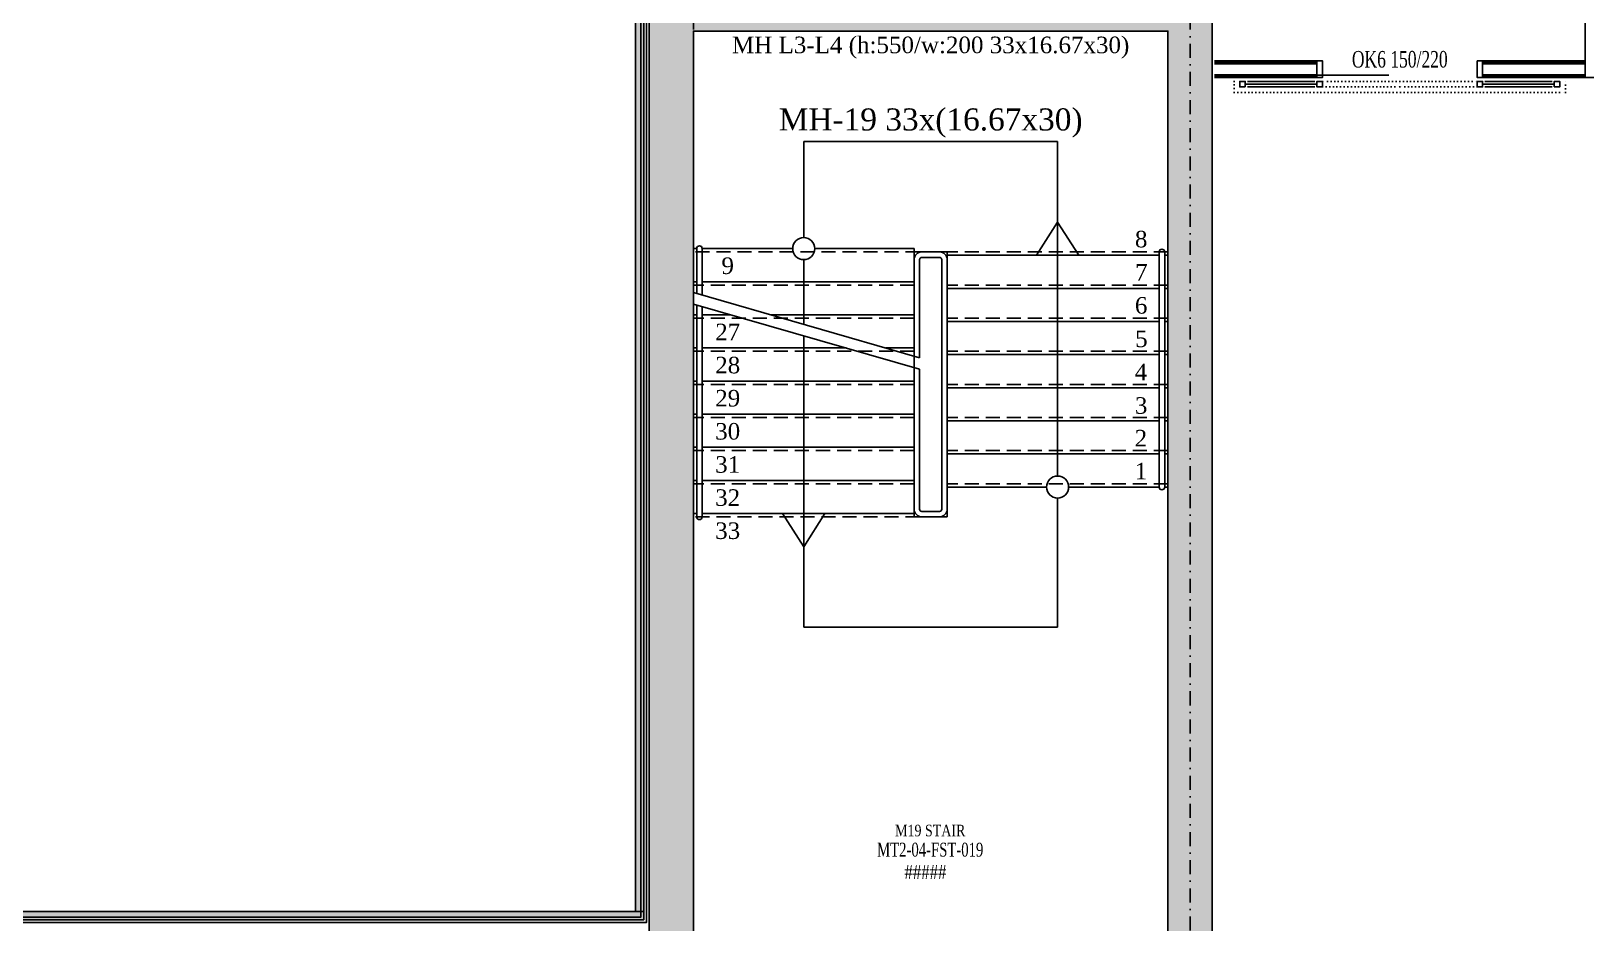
# Model space of a CAD drawing. Header units: inches. Extents: x -772 to 6765, y -813 to 4093.
# Drawn here: x 3650 to 5059, y 1742 to 2550 of the extents above; entities that cross this region are included whole.
import ezdxf
from ezdxf.enums import TextEntityAlignment as Align

# ---------------------------------------------------------------- set-up
doc = ezdxf.new("R2010")
doc.units = ezdxf.units.IN
doc.header["$MEASUREMENT"] = 0
doc.set_wipeout_variables(frame=1)
for name, pattern in [('DASHDOT', [25.4, 12.7, -6.35, 0, -6.35]), ('DOT2', [3.175, 0, -3.175]), ('HIDDENX2', [19.05, 12.7, -6.35])]:
    doc.linetypes.add(name, pattern=pattern)
for name, color, linetype in [('FHM_BEYAZ ALÇIPAN', 7, 'Continuous'), ('FHM_WAL_Siva', 30, 'Continuous'), ('H_GAP_Cam', 153, 'Continuous'), ('H_GAP_Kapi_', 120, 'Continuous'), ('H_GAP_KapiIzdusum', 8, 'DOT2'), ('H_GAP_PozKapi', 9, 'Continuous'), ('H_GAP_WipeoutKapi', 255, 'DOT2'), ('H_GEN_Greyscale1', 251, 'Continuous'), ('H_GEN_YalitimIsi', 32, 'BATTING'), ('H_ROM_MahalEng', 61, 'Continuous'), ('H_ROM_MahalNumarasi', 61, 'Continuous'), ('H_STR_Aks', 250, 'DASHDOT'), ('H_STR_Betonarme', 4, 'Continuous'), ('H_STR_BetonarmeIz', 135, 'HIDDENX2'), ('H_STR_BetonarmeTarama', 251, 'Continuous'), ('H_STR_Kupeste', 81, 'Continuous'), ('H_STR_Merdiven', 190, 'Continuous'), ('H_TXT_Yazi_Text', 72, 'Continuous'), ('H_WAL_Siva', 230, 'Continuous')]:
    doc.layers.add(name, color=color, linetype=linetype)
doc.layers.add('H_GEN_Tarama', color=7, linetype='Continuous', true_color=0x224444)
doc.styles.add('HG', font='times.ttf')
doc.styles.add('HG_POZ', font='times.ttf')
doc.styles.add('XR_IZM_MH_PLN_04_ROM$0$HG', font='times.ttf')
doc.linetypes.add('BATTING', pattern='A,0.00254,-2.54,[134,ltypeshp.shx,S=2.54,R=0,X=-2.54,Y=0],-5.08,[134,ltypeshp.shx,S=2.54,R=180,X=2.54,Y=0],-2.54', length=10.16254)

# ---------------------------------------------------------------- blocks, each defined once
blk = doc.blocks.new('*U9')
at = {"layer": 'H_GEN_Tarama'}
h = blk.add_hatch(color=256, dxfattribs=at)
h.dxf.hatch_style = 1
h.paths.add_polyline_path([(8.8, 7.5), (8.8, 0), (-743.8, 0), (-743.8, 7.5)])
at = {"layer": 'H_GEN_Greyscale1'}
blk.add_lwpolyline([(8.8, 7.5), (8.8, 0), (-743.8, 0), (-743.8, 7.5)], close=True, dxfattribs=at)
blk = doc.blocks.new('*U11')
at = {"layer": 'H_GEN_Tarama'}
h = blk.add_hatch(color=256, dxfattribs=at)
h.dxf.hatch_style = 1
h.paths.add_polyline_path([(590, 7.5), (590, 0), (-862.5, 0), (-862.5, 7.5)])
at = {"layer": 'H_GEN_Greyscale1'}
blk.add_lwpolyline([(590, 7.5), (590, 0), (-862.5, 0), (-862.5, 7.5)], close=True, dxfattribs=at)
blk = doc.blocks.new('*U62')
at = {"layer": 'Defpoints'}
blk.add_lwpolyline([(0, 0), (430, 0), (430, -820), (0, -820)], close=True, dxfattribs=at)
at = {"layer": 'H_STR_BetonarmeIz'}
for p, q in [((205, -200), (0, -200)), ((430, -200), (225, -200)), ((200, -230), (0, -230)), ((430, -230), (230, -230)), ((200, -260), (0, -260)), ((430, -260), (230, -260)), ((200, -290), (0, -290)), ((430, -290), (230, -290)), ((200, -320), (0, -320)), ((430, -320), (230, -320)), ((200, -350), (0, -350)), ((430, -350), (230, -350)), ((200, -380), (0, -380)), ((430, -380), (230, -380)), ((200, -410), (0, -410)), ((430, -410), (230, -410)), ((205, -440), (0, -440))]:
    blk.add_line(p, q, dxfattribs=at)
blk.add_lwpolyline([(200, -200), (230, -200), (230, -440), (200, -440)], close=True, dxfattribs=at)
at = {"layer": 'H_STR_Kupeste'}
for p, q in [((3, -237.7), (3, -197)), ((8, -239.1), (8, -197)), ((200, -294.3), (200, -207)), ((205, -295.8), (205, -207)), ((207, -200), (223, -200)), ((207, -205), (223, -205)), ((225, -207), (225, -433)), ((230, -207), (230, -433)), ((422, -413), (422, -200)), ((427, -413), (427, -200)), ((3, -440), (3, -248.1)), ((8, -440), (8, -249.5)), ((223, -435), (207, -435)), ((223, -440), (207, -440))]:
    blk.add_line(p, q, dxfattribs=at)
at = {"layer": 'H_STR_Kupeste', "ltscale": 10}
for p, q in [((200, -433), (200, -304.7)), ((205, -433), (205, -306.2))]:
    blk.add_line(p, q, dxfattribs=at)
at = {"layer": 'H_STR_Kupeste'}
for centre, radius, start, end in [((5.5, -197), 2.5, 0, 180), ((207, -207), 7, 90, 180), ((207, -207), 2, 90, 180), ((223, -207), 7, 0, 90), ((223, -207), 2, 0, 90), ((424.5, -200), 2.5, 0, 180), ((424.5, -413), 2.5, 180, 0), ((207, -433), 7, 180, 270), ((207, -433), 2, 180, 270), ((223, -433), 7, 270, 360), ((223, -433), 2, 270, 360), ((5.5, -440), 2.5, 180, 360)]:
    blk.add_arc(centre, radius, start, end, dxfattribs=at)
at = {"layer": 'H_STR_Merdiven'}
for p, q in [((100, -100), (330, -100)), ((100, -187), (100, -100)), ((330, -100), (330, -403)), ((330, -173), (310.8, -203)), ((349.2, -203), (330, -173)), ((3, -197), (0, -197)), ((90, -197), (8, -197)), ((200, -197), (110, -197)), ((200, -200), (200, -197)), ((100, -265.6), (100, -207)), ((422, -203), (230, -203)), ((430, -203), (427, -203)), ((3, -227), (0, -227)), ((200, -227), (8, -227)), ((422, -233), (230, -233)), ((430, -233), (427, -233)), ((200, -257), (70.2, -257)), ((422, -263), (230, -263)), ((430, -263), (427, -263)), ((100, -540), (100, -276)), ((200, -287), (174.5, -287)), ((422, -293), (230, -293)), ((430, -293), (427, -293)), ((422, -323), (230, -323)), ((430, -323), (427, -323)), ((422, -353), (230, -353)), ((430, -353), (427, -353)), ((422, -383), (230, -383)), ((430, -383), (427, -383)), ((320, -413), (230, -413)), ((422, -413), (340, -413)), ((430, -413), (427, -413)), ((330, -423), (330, -540)), ((100, -467), (80.8, -437)), ((119.2, -437), (100, -467)), ((330, -540), (100, -540))]:
    blk.add_line(p, q, dxfattribs=at)
at = {"layer": 'H_STR_Merdiven', "ltscale": 10}
for p, q in [((205, -295.8), (0, -236.8)), ((205, -306.2), (0, -247.2)), ((3, -257), (0, -257)), ((34, -257), (8, -257)), ((3, -287), (0, -287)), ((138.4, -287), (8, -287)), ((3, -317), (0, -317)), ((200, -317), (8, -317)), ((3, -347), (0, -347)), ((200, -347), (8, -347)), ((3, -377), (0, -377)), ((200, -377), (8, -377)), ((3, -407), (0, -407)), ((200, -407), (8, -407)), ((3, -437), (0, -437)), ((200, -437), (8, -437))]:
    blk.add_line(p, q, dxfattribs=at)
at = {"layer": 'H_STR_Merdiven'}
for centre in [(100, -197), (330, -413)]:
    blk.add_circle(centre, 10, dxfattribs=at)
at = {"layer": 'Defpoints', "style": 'HG'}
blk.add_text('MH L3-L4 (h:550/w:200 33x16.67x30)', height=15, dxfattribs=at).set_placement((215, -20), align=Align.CENTER)
at = {"layer": 'H_TXT_Yazi_Text', "style": 'HG'}
for s, p in [('8', (405.7, -195.9)), ('9', (31.1, -220)), ('7', (405.9, -226)), ('6', (405.7, -255.9)), ('27', (31.1, -280)), ('5', (405.9, -286.2)), ('28', (31.1, -310)), ('4', (405.5, -316.2)), ('29', (31.1, -340)), ('3', (405.7, -346.6)), ('30', (31.1, -370)), ('2', (405.5, -376.2)), ('31', (31.1, -400)), ('1', (405.5, -406)), ('32', (31.1, -430)), ('33', (31.1, -460))]:
    blk.add_text(s, height=15, dxfattribs=at).set_placement(p, align=Align.CENTER)
blk.add_attdef('MERDIVENADI', text='', height=20, dxfattribs=at).set_placement((215, -90), align=Align.CENTER)
blk = doc.blocks.new('*U41')
for points in [[(-65, 8.5), (-70, 8.5), (-70, 3.5), (-65, 3.5)], [(215, 8.5), (220, 8.5), (220, 3.5), (215, 3.5)]]:
    blk.add_lwpolyline(points, close=True)
at = {"layer": 'H_GAP_PozKapi', "color": 132, "style": 'HG_POZ', "width": 0.7}
blk.add_attdef('KAPIPOZ', text='', height=15, dxfattribs=at).set_placement((75, -16.5), align=Align.MIDDLE)
at = {"ltscale": 30}
blk.add_wipeout([(0, 3.5), (150, 3.5), (150, -18.5), (0, -18.5)], dxfattribs=at).dxf.layer = 'H_GAP_WipeoutKapi'
for points in [[(5, 8.5), (0, 8.5), (0, 3.5), (5, 3.5)], [(0, -15), (5, -15), (5, 0), (0, 0)], [(145, 8.5), (150, 8.5), (150, 3.5), (145, 3.5)], [(145, -15), (150, -15), (150, 0), (145, 0)]]:
    blk.add_lwpolyline(points, close=True)
at = {"layer": 'H_GAP_Cam'}
for p, q in [((-65, 6), (0, 6)), ((-63, 8.5), (-2, 8.5)), ((-63, 3.5), (-2, 3.5)), ((150, 6), (215, 6)), ((152, 8.5), (213, 8.5)), ((152, 3.5), (213, 3.5))]:
    blk.add_line(p, q, dxfattribs=at)
at = {"layer": 'H_GAP_KapiIzdusum', "linetype": 'DOT2'}
blk.add_lwpolyline([(-75, 3.5), (-75, 13.5), (225, 13.5), (225, 3.5)], dxfattribs=at)
for points in [[(75, 8.5), (75, 3.5), (5, 3.5), (5, 8.5)], [(75, 8.5), (75, 3.5), (145, 3.5), (145, 8.5)]]:
    blk.add_lwpolyline(points, close=True, dxfattribs=at)
blk = doc.blocks.new('Not_Mahal')
at = {"color": 0, "style": 'XR_IZM_MH_PLN_04_ROM$0$HG', "width": 0.7}
blk.add_attdef('NO', text='', height=18, dxfattribs=at).set_placement((0, 22.5), align=Align.MIDDLE_CENTER)

msp = doc.modelspace()

# ---------------------------------------------------------------- hatches: boundary and pattern name
at = {"layer": 'H_STR_BetonarmeTarama'}
h = msp.add_hatch(color=256, dxfattribs=at)
h.dxf.hatch_style = 1
h.paths.add_polyline_path([(4720, 1605), (4680, 1605), (4680, 2550), (4250, 2550), (4250, 1605), (4210, 1605), (4210, 2590), (4720, 2590)])

# ---------------------------------------------------------------- linework, layer by layer
at = {"layer": 'FHM_BEYAZ ALÇIPAN'}
for points in [[(4722, 2523), (5058, 2523)], [(4722, 2521.75), (5058, 2521.75)], [(4722, 2520.5), (5058, 2520.5)], [(4722, 2510.5), (5058, 2510.5)], [(4722, 2509.25), (5058, 2509.25)], [(4722, 2508), (5058, 2508)]]:
    msp.add_lwpolyline(points, dxfattribs=at)
at = {"layer": 'FHM_WAL_Siva'}
msp.add_lwpolyline([(5058, 2592), (5142, 2592), (5142, 2508), (5058, 2508)], close=True, dxfattribs=at)
at = {"layer": 'H_GEN_YalitimIsi', "ltscale": 0.1}
msp.add_lwpolyline([(3442.5, 1972.5), (3442.5, 1742.5), (4207.5, 1742.5), (4207.5, 3357.5), (1742.5, 3357.5), (1742.5, 1742.5), (2507.5, 1742.5), (2507.5, 1972.5)], close=True, dxfattribs=at)
at = {"layer": 'H_GEN_YalitimIsi', "linetype": 'Continuous'}
msp.add_lwpolyline([(3445, 1975), (3445, 1745), (4205, 1745), (4205, 3355), (1745, 3355), (1745, 1745), (2505, 1745), (2505, 1975)], close=True, dxfattribs=at)
at = {"layer": 'H_STR_Aks'}
for p, q in [((4250, 4043.005), (4250, -712.77)), ((4700, 4043.005), (4700, -712.77))]:
    msp.add_line(p, q, dxfattribs=at)
at = {"layer": 'H_STR_Betonarme'}
msp.add_lwpolyline([(4720, 1605), (4680, 1605), (4680, 2550), (4250, 2550), (4250, 1605), (4210, 1605), (4210, 2590), (4720, 2590)], close=True, dxfattribs=at)
at = {"layer": 'H_WAL_Siva', "linetype": 'Continuous'}
msp.add_lwpolyline([(3447.5, 1977.5), (3447.5, 1747.5), (4202.5, 1747.5), (4202.5, 3352.5), (1747.5, 3352.5), (1747.5, 1747.5), (2502.5, 1747.5), (2502.5, 1977.5)], close=True, dxfattribs=at)

# ---------------------------------------------------------------- block references
at = {"layer": 'H_GAP_Cam', "extrusion": (0, 0, -1), "xscale": -1, "zscale": -1, "rotation": 270}
msp.add_blockref('*U11', (-4205, 2615), dxfattribs=at)
at = {"layer": 'H_GAP_Cam', "extrusion": (0, 0, -1), "zscale": -1}
msp.add_blockref('*U9', (-3461.25, 1745), dxfattribs=at)
at = {"layer": 'H_ROM_MahalNumarasi'}
ref = msp.add_blockref('Not_Mahal', (4464.578, 1808.591), dxfattribs=dict(at, xscale=0.7, yscale=0.7))
ref.add_attrib('ROOMNAME', 'M19 STAIR', dxfattribs={"layer": 'H_ROM_MahalEng', "height": 10.5, "style": 'HG', "width": 0.8}).set_placement((4464.578, 1825.916), align=Align.MIDDLE_CENTER)
ref.add_attrib('NO', 'MT2-04-FST-019', dxfattribs={"layer": '0', "color": 0, "height": 12.6, "style": 'HG', "width": 0.7}).set_placement((4464.578, 1808.591), align=Align.MIDDLE_CENTER)
ref.add_attrib('ALAN', '#####', dxfattribs={"layer": '0', "color": 0, "height": 12.6, "style": 'HG', "width": 0.8}).set_placement((4479.278, 1788.291), align=Align.MIDDLE_RIGHT)
at = {"layer": 'H_STR_Merdiven'}
msp.add_blockref('*U62', (4250, 2550), dxfattribs=at).add_auto_attribs({'MERDIVENADI': 'MH-19 33x(16.67x30)'})

# ---------------------------------------------------------------- next in the draw order: block references
at = {"layer": 'H_GAP_Kapi_'}
ref = msp.add_blockref('*U41', (4815, 2508), dxfattribs=dict(at, xscale=-1, rotation=180))
ref.add_attrib('KAPIPOZ', 'OK6 150/220', dxfattribs={"layer": 'H_GAP_PozKapi', "color": 132, "height": 15, "style": 'HG_POZ', "width": 0.7}).set_placement((4890, 2524.5), align=Align.MIDDLE)

# ---------------------------------------------------------------- next in the draw order: linework, layer by layer
msp.add_line((4880, 2510), (4800, 2510))

doc.saveas('drawing.dxf')
